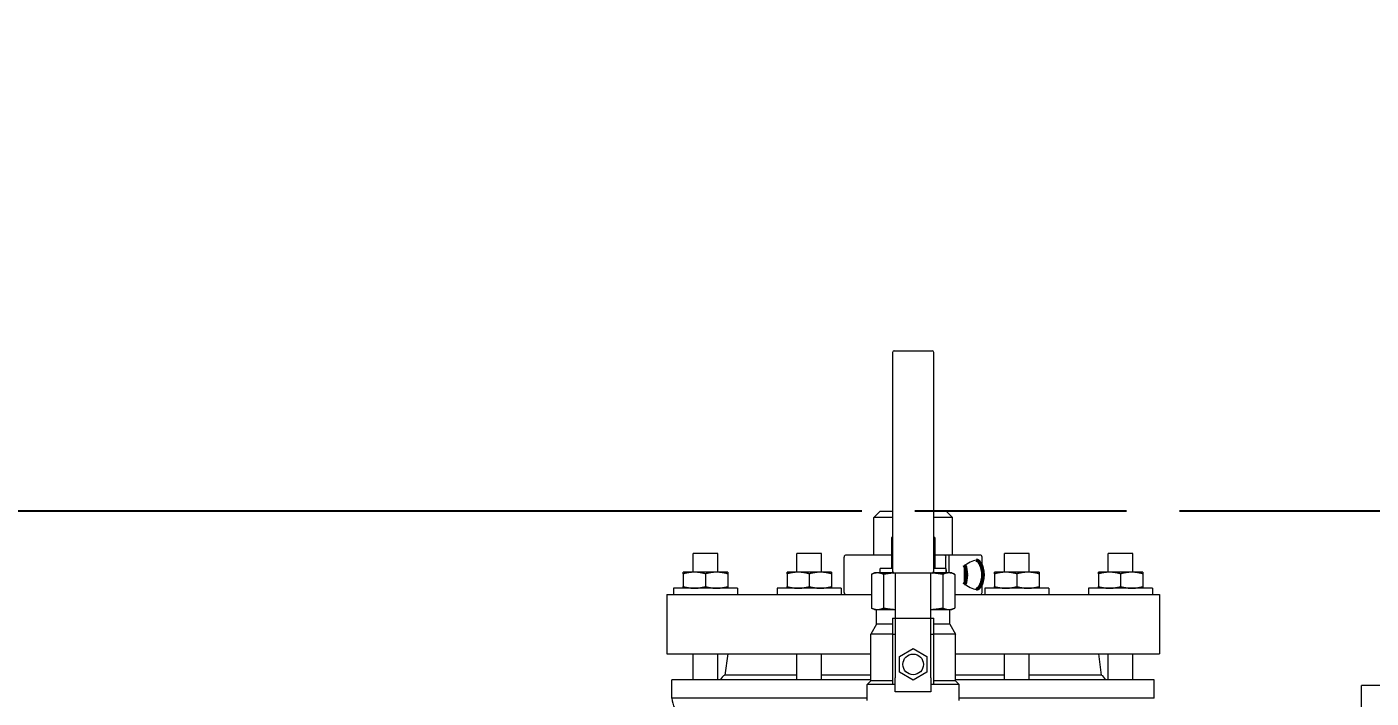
# Model space of a CAD drawing. Header units: inches. Extents: x 17 to 469, y 7 to 301.
# Drawn here: x 80.03 to 97.08, y 143.16 to 151.67 of the extents above; entities that cross this region are included whole.
import ezdxf

# ---------------------------------------------------------------- set-up
doc = ezdxf.new("R2010")
doc.units = ezdxf.units.IN
doc.header["$LTSCALE"] = 14
doc.header["$MEASUREMENT"] = 0
doc.linetypes.add('DASHED_SPACE', pattern=[0.2067, 0.1654, -0.0413])
for name, color, linetype, lineweight in [('Dimension (ANSI)', 7, 'Continuous', 25), ('Sketch Geometry (ANSI)', 7, 'Continuous', 25), ('Symbol (ANSI)', 7, 'Continuous', 25), ('Visible (ANSI)', 7, 'Continuous', 50)]:
    doc.layers.add(name, color=color, linetype=linetype, lineweight=lineweight)
doc.styles.add('MEMCOR Medium', font='arial.ttf')
doc.dimstyles.new('Default (ANSI)', dxfattribs={"dimscale": 14, "dimtxt": 0.15, "dimasz": 0.098425, "dimexe": 0.125, "dimexo": 0.0625, "dimgap": 0.031496, "dimtad": 0, "dimtih": 1, "dimtoh": 1, "dimdec": 4, "dimrnd": 1e-08, "dimzin": 3, "dimdsep": 46, "dimlunit": 5, "dimtxsty": 'MEMCOR Medium', "dimcen": 0.09, "dimdle": 0.393701, "dimclrd": 256, "dimclre": 256, "dimclrt": 256, "dimadec": 0, "dimazin": 1, "dimtfac": 0.8, "dimtofl": 0, "dimtmove": 0, "dimatfit": 3, "dimfxl": 1, "dimfrac": 1, "dimtolj": 1, "dimtzin": 4, "dimlwd": -1, "dimlwe": -1, "dimarcsym": 0})
doc.dimstyles.new('Default (ANSI)$7', dxfattribs={"dimscale": 14, "dimtxt": 0.15, "dimasz": 0.098425, "dimexe": 0.125, "dimexo": 0.0625, "dimgap": 0.031496, "dimtad": 0, "dimtih": 1, "dimtoh": 1, "dimdec": 4, "dimrnd": 1e-08, "dimzin": 3, "dimdsep": 46, "dimlunit": 5, "dimtxsty": 'MEMCOR Medium', "dimcen": 0.09, "dimdle": 0.393701, "dimclrd": 256, "dimclre": 256, "dimclrt": 256, "dimadec": 0, "dimazin": 1, "dimtfac": 0.8, "dimtofl": 0, "dimtmove": 0, "dimatfit": 3, "dimfxl": 1, "dimfrac": 1, "dimtolj": 1, "dimtzin": 4, "dimlwd": -1, "dimlwe": -1, "dimarcsym": 0})

# ---------------------------------------------------------------- blocks, each defined once
blk = doc.blocks.new('*D23')
at = {"layer": 'Defpoints', "color": 0, "transparency": 16777216}
for p in [(90.849, 145.532), (30.419, 42.304), (71.003, 42.304)]:
    blk.add_point(p, dxfattribs=at)
at = {"layer": 'Dimension (ANSI)', "transparency": 16777216}
for p, q in [((89.974, 145.532), (28.669, 145.532)), ((30.419, 144.154), (30.419, 97.848)), ((30.419, 43.682), (30.419, 89.988)), ((70.128, 42.304), (28.669, 42.304))]:
    blk.add_line(p, q, dxfattribs=at)
for points in [[(30.19, 144.154), (30.649, 144.154), (30.419, 145.532)], [(30.19, 43.682), (30.649, 43.682), (30.419, 42.304)]]:
    blk.add_solid(points, dxfattribs=at)
at = {"layer": 'Dimension (ANSI)', "transparency": 16777216, "char_height": 2.1, "attachment_point": 5, "style": 'MEMCOR Medium'}
for s, insert in [('\\A1; 103{\\H0.8x;\\S1#4;} in', (30.419, 96.061)), ('\\A1;[2622.0 mm]', (30.419, 92.131))]:
    blk.add_mtext(s, dxfattribs=dict(at, insert=insert))

msp = doc.modelspace()

# ---------------------------------------------------------------- linework, layer by layer
at = {"layer": 'Sketch Geometry (ANSI)', "linetype": 'DASHED_SPACE', "ltscale": 1.159922}
msp.add_line((114.114353, 145.531895), (33.556361, 145.531895), dxfattribs=at)
at = {"layer": 'Visible (ANSI)', "linetype": 'Continuous', "lineweight": 18}
for p, q in [((91.008924, 147.546667), (91.008924, 147.516864)), ((91.008924, 147.516864), (91.008924, 144.770349)), ((91.029804, 147.567547), (91.508304, 147.567547)), ((91.529184, 147.516864), (91.529184, 147.546667)), ((91.529184, 144.770349), (91.529184, 147.516864)), ((90.849054, 145.531895), (90.769054, 145.451895)), ((91.008924, 145.451895), (90.769054, 145.451895)), ((90.769054, 144.976895), (90.769054, 145.451895)), ((90.849054, 145.531895), (91.008924, 145.531895)), ((91.529184, 145.531895), (91.689054, 145.531895)), ((91.769054, 145.451895), (91.529184, 145.451895)), ((91.689054, 145.531895), (91.769054, 145.451895)), ((91.769054, 144.976895), (91.769054, 145.451895)), ((90.993464, 145.198816), (90.993464, 144.805116)), ((91.008924, 145.198816), (90.993464, 145.198816)), ((91.544645, 145.198816), (91.529184, 145.198816)), ((91.544645, 145.198816), (91.544645, 144.805116)), ((88.791396, 144.996895), (88.478896, 144.996895)), ((88.478896, 144.759895), (88.478896, 144.996895)), ((88.791396, 144.759895), (88.791396, 144.996895)), ((90.107646, 144.996895), (89.795146, 144.996895)), ((89.795146, 144.759895), (89.795146, 144.996895)), ((90.107646, 144.759895), (90.107646, 144.996895)), ((90.394054, 144.501895), (90.394054, 144.951895)), ((90.993464, 144.976895), (90.419054, 144.976895)), ((91.669359, 144.976895), (91.544645, 144.976895)), ((91.714886, 144.976895), (91.669359, 144.976895)), ((91.681813, 144.805116), (91.681813, 144.951895)), ((92.119054, 144.976895), (91.714886, 144.976895)), ((91.727341, 144.751005), (91.727341, 144.951895)), ((92.144054, 144.816544), (92.144054, 144.951895)), ((92.740146, 144.996895), (92.427646, 144.996895)), ((92.427646, 144.759895), (92.427646, 144.996895)), ((92.740146, 144.759895), (92.740146, 144.996895)), ((94.056396, 144.996895), (93.743896, 144.996895)), ((93.743896, 144.759895), (93.743896, 144.996895)), ((94.056396, 144.759895), (94.056396, 144.996895)), ((88.494396, 144.759895), (88.353646, 144.759895)), ((88.353646, 144.739588), (88.353646, 144.577202)), ((88.775896, 144.759895), (88.494396, 144.759895)), ((88.635146, 144.739588), (88.635146, 144.577202)), ((88.916646, 144.759895), (88.775896, 144.759895)), ((88.916646, 144.739588), (88.916646, 144.577202)), ((89.810646, 144.759895), (89.669896, 144.759895)), ((89.669896, 144.739588), (89.669896, 144.577202)), ((90.092146, 144.759895), (89.810646, 144.759895)), ((89.951396, 144.739588), (89.951396, 144.577202)), ((90.232896, 144.759895), (90.092146, 144.759895)), ((90.232896, 144.739588), (90.232896, 144.577202)), ((90.779054, 144.751005), (90.738682, 144.732179)), ((90.816353, 144.751005), (90.779054, 144.751005)), ((91.021942, 144.751005), (90.816353, 144.751005)), ((91.008924, 144.805116), (90.850403, 144.805116)), ((90.852094, 144.751005), (90.850403, 144.805116)), ((91.508304, 144.749469), (91.029804, 144.749469)), ((91.042854, 144.749469), (91.042854, 144.172427)), ((91.495254, 144.172427), (91.495254, 144.749469)), ((91.721755, 144.751005), (91.516166, 144.751005)), ((91.687706, 144.805116), (91.529184, 144.805116)), ((91.686015, 144.751005), (91.687706, 144.805116)), ((91.759054, 144.751005), (91.721755, 144.751005)), ((91.759054, 144.751005), (91.799426, 144.732179)), ((91.922052, 144.605324), (91.922052, 144.848466)), ((92.443146, 144.759895), (92.302396, 144.759895)), ((92.302396, 144.739588), (92.302396, 144.577202)), ((92.724646, 144.759895), (92.443146, 144.759895)), ((92.583896, 144.739588), (92.583896, 144.577202)), ((92.865396, 144.759895), (92.724646, 144.759895)), ((92.865396, 144.739588), (92.865396, 144.577202)), ((93.759396, 144.759895), (93.618646, 144.759895)), ((93.618646, 144.739588), (93.618646, 144.577202)), ((94.040896, 144.759895), (93.759396, 144.759895)), ((93.900146, 144.739588), (93.900146, 144.577202)), ((94.181646, 144.759895), (94.040896, 144.759895)), ((94.181646, 144.739588), (94.181646, 144.577202)), ((90.738682, 144.732179), (90.738682, 144.305831)), ((90.894024, 144.732179), (90.894024, 144.305831)), ((91.644084, 144.732179), (91.644084, 144.305831)), ((91.799426, 144.732179), (91.799426, 144.305831)), ((92.144054, 144.501895), (92.144054, 144.637246)), ((88.144054, 144.476895), (90.738682, 144.476895)), ((88.144054, 144.476895), (88.144054, 143.726895)), ((89.041146, 144.556895), (88.229146, 144.556895)), ((88.229146, 144.556895), (88.229146, 144.476895)), ((89.041146, 144.556895), (89.041146, 144.476895)), ((90.357396, 144.556895), (89.545396, 144.556895)), ((89.545396, 144.556895), (89.545396, 144.476895)), ((90.357396, 144.556895), (90.357396, 144.476895)), ((91.799426, 144.476895), (94.394054, 144.476895)), ((92.989896, 144.556895), (92.177896, 144.556895)), ((92.177896, 144.556895), (92.177896, 144.476895)), ((92.989896, 144.556895), (92.989896, 144.476895)), ((94.306146, 144.556895), (93.494146, 144.556895)), ((93.494146, 144.556895), (93.494146, 144.476895)), ((94.306146, 144.556895), (94.306146, 144.476895)), ((94.394054, 144.476895), (94.394054, 143.726895)), ((90.779054, 144.287005), (90.738682, 144.305831)), ((90.779054, 144.287005), (90.816353, 144.287005)), ((90.803554, 144.101405), (90.803554, 144.287005)), ((90.816353, 144.287005), (91.042854, 144.287005)), ((91.495254, 144.287005), (91.721755, 144.287005)), ((91.721755, 144.287005), (91.759054, 144.287005)), ((91.734554, 144.101405), (91.734554, 144.287005)), ((91.759054, 144.287005), (91.799426, 144.305831)), ((90.803554, 144.101405), (90.73082, 143.975426)), ((91.008924, 144.101405), (90.803554, 144.101405)), ((91.008924, 144.176993), (91.008924, 143.975426)), ((91.008924, 144.176993), (91.042854, 144.176993)), ((91.495254, 144.172427), (91.042854, 144.172427)), ((91.042854, 144.172427), (91.042854, 143.420505)), ((91.495254, 144.176993), (91.529184, 144.176993)), ((91.495254, 143.420505), (91.495254, 144.172427)), ((91.529184, 143.975426), (91.529184, 144.176993)), ((91.734554, 144.101405), (91.529184, 144.101405)), ((91.734554, 144.101405), (91.807289, 143.975426)), ((91.008924, 143.975426), (90.73082, 143.975426)), ((90.73082, 143.381715), (90.73082, 143.975426)), ((91.008924, 143.975426), (91.008924, 143.338075)), ((91.008924, 143.975426), (91.042854, 143.975426)), ((91.495254, 143.975426), (91.529184, 143.975426)), ((91.529184, 143.338075), (91.529184, 143.975426)), ((91.807289, 143.975426), (91.529184, 143.975426)), ((91.807289, 143.381715), (91.807289, 143.975426)), ((88.144054, 143.726895), (90.73082, 143.726895)), ((88.478896, 143.394448), (88.478896, 143.726895)), ((88.791396, 143.394448), (88.791396, 143.726895)), ((88.917748, 143.726895), (88.880695, 143.456276)), ((89.795146, 143.394448), (89.795146, 143.726895)), ((90.107646, 143.394448), (90.107646, 143.726895)), ((91.095054, 143.691464), (91.269054, 143.791923)), ((91.269054, 143.791923), (91.443054, 143.691464)), ((91.807289, 143.726895), (94.394054, 143.726895)), ((92.427646, 143.394448), (92.427646, 143.726895)), ((92.740146, 143.394448), (92.740146, 143.726895)), ((93.617543, 143.726895), (93.654597, 143.456276)), ((93.743896, 143.394448), (93.743896, 143.726895)), ((94.056396, 143.394448), (94.056396, 143.726895)), ((91.095054, 143.490546), (91.095054, 143.691464)), ((91.443054, 143.691464), (91.443054, 143.490546)), ((90.73082, 143.394448), (88.208737, 143.394448)), ((88.208737, 143.163751), (88.208737, 143.394448)), ((89.795146, 143.456276), (88.880695, 143.456276)), ((90.73082, 143.456276), (90.107646, 143.456276)), ((90.73082, 143.381715), (90.687179, 143.338075)), ((91.008924, 143.381715), (90.73082, 143.381715)), ((91.042854, 143.241184), (91.042854, 143.420505)), ((91.269054, 143.390087), (91.095054, 143.490546)), ((91.443054, 143.490546), (91.269054, 143.390087)), ((91.495254, 143.420505), (91.495254, 143.241184)), ((91.807289, 143.381715), (91.529184, 143.381715)), ((92.427646, 143.456276), (91.807289, 143.456276)), ((94.326554, 143.394448), (91.807289, 143.394448)), ((91.807289, 143.381715), (91.850929, 143.338075)), ((93.654597, 143.456276), (92.740146, 143.456276)), ((94.326554, 143.163751), (94.326554, 143.394448)), ((91.008924, 143.338075), (90.687179, 143.338075)), ((90.687179, 143.131852), (90.687179, 143.338075)), ((91.042854, 143.338075), (91.008924, 143.338075)), ((91.495254, 143.241184), (91.042854, 143.241184)), ((91.529184, 143.338075), (91.495254, 143.338075)), ((91.850929, 143.338075), (91.529184, 143.338075)), ((91.850929, 143.131852), (91.850929, 143.338075)), ((105.859054, 143.324395), (96.956554, 143.324395)), ((96.956554, 138.714395), (96.956554, 143.324395)), ((90.687179, 143.163751), (88.208737, 143.163751)), ((94.326554, 143.163751), (91.850929, 143.163751))]:
    msp.add_line(p, q, dxfattribs=at)
at = {"layer": 'Visible (ANSI)'}
for p, q in [((92.118523, 144.872214), (92.11271, 144.880401)), ((92.118523, 144.581576), (92.11271, 144.573389))]:
    msp.add_line(p, q, dxfattribs=at)
at = {"layer": 'Visible (ANSI)', "linetype": 'Continuous', "lineweight": 18}
msp.add_circle((91.269054, 143.591005), 0.1305, dxfattribs=at)
for centre, radius, start, end in [((91.029804, 147.546667), 0.02088, 90, 180), ((91.508304, 147.546667), 0.02088, 0, 90), ((90.419054, 144.951895), 0.025, 90, 180), ((92.119054, 144.951895), 0.025, 0, 90), ((91.029804, 144.770349), 0.02088, 180, 270), ((91.508304, 144.770349), 0.02088, 270, 0), ((90.419054, 144.501895), 0.025, 180, 270), ((92.119054, 144.501895), 0.025, 270, 0), ((88.947406, 143.336044), 0.1375, 119.0239117, 154.8645187), ((93.587886, 143.336044), 0.1375, 25.1354813, 60.9760883), ((88.49725, 143.178948), 0.288913, 183.0153263, 209.3417204)]:
    msp.add_arc(centre, radius, start, end, dxfattribs=at)
at = {"layer": 'Visible (ANSI)'}
for centre, major_axis, start_param, end_param in [((92.059096, 144.726895), (0, -0.1875), 0.101388761, 3.040203892), ((91.850968, 144.726895), (0, 0.1875), 4.006939327, 5.417838634), ((92.067768, 144.726895), (0, -0.1775), 0.611655139, 2.529937515)]:
    msp.add_ellipse(centre, major_axis=major_axis, ratio=0.497964851, start_param=start_param, end_param=end_param, dxfattribs=at)
at = {"layer": 'Visible (ANSI)', "linetype": 'Continuous', "lineweight": 18}
for start_param, end_param in [(2.246906664, 2.269888791), (1.764894672, 2.118890383)]:
    msp.add_ellipse((91.634169, 144.726895), major_axis=(0, -0.125), ratio=0.497964851, start_param=start_param, end_param=end_param, dxfattribs=at)
for points, knots in [([(91.669359, 144.976895), (91.670896, 144.976895), (91.672705, 144.976173), (91.675546, 144.97381), (91.677079, 144.971753), (91.679253, 144.96739), (91.680278, 144.964311), (91.681454, 144.958611), (91.681813, 144.95498), (91.681813, 144.951895)], [0.28219129732, 0.28219129732, 0.28219129732, 0.28219129732, 0.30571622521, 0.30571622521, 0.32923522445, 0.32923522445, 0.35274747466, 0.35274747466, 0.37625431476, 0.37625431476, 0.37625431476, 0.37625431476]), ([(91.727341, 144.951895), (91.727341, 144.95498), (91.726982, 144.958611), (91.725805, 144.964311), (91.724781, 144.96739), (91.722607, 144.971753), (91.721074, 144.97381), (91.718233, 144.976173), (91.716424, 144.976895), (91.714886, 144.976895)], [-0.37625431476, -0.37625431476, -0.37625431476, -0.37625431476, -0.35274747466, -0.35274747466, -0.32923522445, -0.32923522445, -0.30571622521, -0.30571622521, -0.28219129732, -0.28219129732, -0.28219129732, -0.28219129732]), ([(92.135131, 144.841783), (92.134664, 144.845143), (92.134165, 144.848346), (92.129681, 144.873962), (92.123423, 144.890467), (92.105398, 144.910637), (92.093563, 144.914395), (92.062238, 144.914395), (92.039738, 144.907079), (91.987534, 144.884113), (91.957833, 144.868339), (91.924185, 144.849653), (91.92312, 144.849061), (91.922052, 144.848466)], [-2.070983868, -2.070983868, -2.070983868, -2.070983868, -2.03601282, -2.03601282, -1.775303329, -1.775303329, -1.514593839, -1.514593839, -1.135945379, -1.135945379, -0.75729692, -0.75729692, -0.744951599, -0.744951599, -0.744951599, -0.744951599]), ([(91.922052, 144.605324), (91.92312, 144.604729), (91.924185, 144.604137), (91.957833, 144.585451), (91.987534, 144.569677), (92.039738, 144.546711), (92.062238, 144.539395), (92.093563, 144.539395), (92.105398, 144.543153), (92.123423, 144.563323), (92.129681, 144.579828), (92.134165, 144.605444), (92.134664, 144.608647), (92.135131, 144.612007)], [-4.022087963, -4.022087963, -4.022087963, -4.022087963, -4.009742642, -4.009742642, -3.631094182, -3.631094182, -3.252445723, -3.252445723, -2.991736232, -2.991736232, -2.731026742, -2.731026742, -2.696055694, -2.696055694, -2.696055694, -2.696055694])]:
    msp.add_open_spline(points, degree=3, knots=knots, dxfattribs=at)
for points, weights in [([(88.353646, 144.739588), (88.353646, 144.759895), (88.353646, 144.759895)], [1, 1.0379548493, 1]), ([(88.494396, 144.759895), (88.429074, 144.759895), (88.353646, 144.739588)], [1, 1.0379548493, 1]), ([(88.635146, 144.739588), (88.559718, 144.759895), (88.494396, 144.759895)], [1, 1.0379548493, 1]), ([(88.775896, 144.759895), (88.710574, 144.759895), (88.635146, 144.739588)], [1, 1.0379548493, 1]), ([(88.916646, 144.739588), (88.841218, 144.759895), (88.775896, 144.759895)], [1, 1.0379548493, 1]), ([(88.916646, 144.759895), (88.916646, 144.759895), (88.916646, 144.739588)], [1, 1.0379548493, 1]), ([(89.669896, 144.739588), (89.669896, 144.759895), (89.669896, 144.759895)], [1, 1.0379548493, 1]), ([(89.810646, 144.759895), (89.745324, 144.759895), (89.669896, 144.739588)], [1, 1.0379548493, 1]), ([(89.951396, 144.739588), (89.875968, 144.759895), (89.810646, 144.759895)], [1, 1.0379548493, 1]), ([(90.092146, 144.759895), (90.026824, 144.759895), (89.951396, 144.739588)], [1, 1.0379548493, 1]), ([(90.232896, 144.739588), (90.157468, 144.759895), (90.092146, 144.759895)], [1, 1.0379548493, 1]), ([(90.232896, 144.759895), (90.232896, 144.759895), (90.232896, 144.739588)], [1, 1.0379548493, 1]), ([(90.816353, 144.751005), (90.779054, 144.751005), (90.738682, 144.732179)], [1, 1.0562990584, 1.07162109099]), ([(90.894024, 144.732179), (90.853652, 144.751005), (90.816353, 144.751005)], [1.07162109099, 1.0562990584, 1]), ([(91.029133, 144.749479), (90.964027, 144.7457), (90.894024, 144.732179)], [1.02821409886, 1.06057201315, 1.07162109099]), ([(91.644084, 144.732179), (91.574081, 144.7457), (91.508976, 144.749479)], [1.07162109099, 1.06057201315, 1.02821409886]), ([(91.721755, 144.751005), (91.684456, 144.751005), (91.644084, 144.732179)], [1, 1.0562990584, 1.07162109099]), ([(91.799426, 144.732179), (91.759054, 144.751005), (91.721755, 144.751005)], [1.07162109099, 1.0562990584, 1]), ([(92.302396, 144.739588), (92.302396, 144.759895), (92.302396, 144.759895)], [1, 1.0379548493, 1]), ([(92.443146, 144.759895), (92.377824, 144.759895), (92.302396, 144.739588)], [1, 1.0379548493, 1]), ([(92.583896, 144.739588), (92.508468, 144.759895), (92.443146, 144.759895)], [1, 1.0379548493, 1]), ([(92.724646, 144.759895), (92.659324, 144.759895), (92.583896, 144.739588)], [1, 1.0379548493, 1]), ([(92.865396, 144.739588), (92.789968, 144.759895), (92.724646, 144.759895)], [1, 1.0379548493, 1]), ([(92.865396, 144.759895), (92.865396, 144.759895), (92.865396, 144.739588)], [1, 1.0379548493, 1]), ([(93.618646, 144.739588), (93.618646, 144.759895), (93.618646, 144.759895)], [1, 1.0379548493, 1]), ([(93.759396, 144.759895), (93.694074, 144.759895), (93.618646, 144.739588)], [1, 1.0379548493, 1]), ([(93.900146, 144.739588), (93.824718, 144.759895), (93.759396, 144.759895)], [1, 1.0379548493, 1]), ([(94.040896, 144.759895), (93.975574, 144.759895), (93.900146, 144.739588)], [1, 1.0379548493, 1]), ([(94.181646, 144.739588), (94.106218, 144.759895), (94.040896, 144.759895)], [1, 1.0379548493, 1]), ([(94.181646, 144.759895), (94.181646, 144.759895), (94.181646, 144.739588)], [1, 1.0379548493, 1]), ([(88.353646, 144.577202), (88.429074, 144.556895), (88.494396, 144.556895)], [1, 1.0379548493, 1]), ([(88.353646, 144.556895), (88.353646, 144.556895), (88.353646, 144.577202)], [1, 1.0379548493, 1]), ([(88.494396, 144.556895), (88.559718, 144.556895), (88.635146, 144.577202)], [1, 1.0379548493, 1]), ([(88.635146, 144.577202), (88.710574, 144.556895), (88.775896, 144.556895)], [1, 1.0379548493, 1]), ([(88.775896, 144.556895), (88.841218, 144.556895), (88.916646, 144.577202)], [1, 1.0379548493, 1]), ([(88.916646, 144.577202), (88.916646, 144.556895), (88.916646, 144.556895)], [1, 1.0379548493, 1]), ([(89.669896, 144.577202), (89.745324, 144.556895), (89.810646, 144.556895)], [1, 1.0379548493, 1]), ([(89.669896, 144.556895), (89.669896, 144.556895), (89.669896, 144.577202)], [1, 1.0379548493, 1]), ([(89.810646, 144.556895), (89.875968, 144.556895), (89.951396, 144.577202)], [1, 1.0379548493, 1]), ([(89.951396, 144.577202), (90.026824, 144.556895), (90.092146, 144.556895)], [1, 1.0379548493, 1]), ([(90.092146, 144.556895), (90.157468, 144.556895), (90.232896, 144.577202)], [1, 1.0379548493, 1]), ([(90.232896, 144.577202), (90.232896, 144.556895), (90.232896, 144.556895)], [1, 1.0379548493, 1]), ([(92.302396, 144.577202), (92.377824, 144.556895), (92.443146, 144.556895)], [1, 1.0379548493, 1]), ([(92.302396, 144.556895), (92.302396, 144.556895), (92.302396, 144.577202)], [1, 1.0379548493, 1]), ([(92.443146, 144.556895), (92.508468, 144.556895), (92.583896, 144.577202)], [1, 1.0379548493, 1]), ([(92.583896, 144.577202), (92.659324, 144.556895), (92.724646, 144.556895)], [1, 1.0379548493, 1]), ([(92.724646, 144.556895), (92.789968, 144.556895), (92.865396, 144.577202)], [1, 1.0379548493, 1]), ([(92.865396, 144.577202), (92.865396, 144.556895), (92.865396, 144.556895)], [1, 1.0379548493, 1]), ([(93.618646, 144.556895), (93.618646, 144.556895), (93.618646, 144.577202)], [1, 1.0379548493, 1]), ([(93.618646, 144.577202), (93.694074, 144.556895), (93.759396, 144.556895)], [1, 1.0379548493, 1]), ([(93.759396, 144.556895), (93.824718, 144.556895), (93.900146, 144.577202)], [1, 1.0379548493, 1]), ([(93.900146, 144.577202), (93.975574, 144.556895), (94.040896, 144.556895)], [1, 1.0379548493, 1]), ([(94.040896, 144.556895), (94.106218, 144.556895), (94.181646, 144.577202)], [1, 1.0379548493, 1]), ([(94.181646, 144.577202), (94.181646, 144.556895), (94.181646, 144.556895)], [1, 1.0379548493, 1]), ([(90.738682, 144.305831), (90.779054, 144.287005), (90.816353, 144.287005)], [1.07162109099, 1.0562990584, 1]), ([(90.816353, 144.287005), (90.853652, 144.287005), (90.894024, 144.305831)], [1, 1.0562990584, 1.07162109099]), ([(90.894024, 144.305831), (90.971249, 144.290915), (91.042854, 144.287838)], [1.07162109099, 1.05944514846, 1.02139227006]), ([(91.495254, 144.287838), (91.56686, 144.290915), (91.644084, 144.305831)], [1.02139227006, 1.05944514846, 1.07162109099]), ([(91.644084, 144.305831), (91.684456, 144.287005), (91.721755, 144.287005)], [1.07162109099, 1.0562990584, 1]), ([(91.721755, 144.287005), (91.759054, 144.287005), (91.799426, 144.305831)], [1, 1.0562990584, 1.07162109099])]:
    msp.add_rational_spline(points, weights, degree=2, dxfattribs=at)
at = {"layer": 'Visible (ANSI)'}
msp.add_rational_spline([(91.686033, 144.751571), (91.686082, 144.751288), (91.686131, 144.751005)], [0.967217690481, 0.967422622767, 0.967635512203], degree=2, dxfattribs=at)

# ---------------------------------------------------------------- dimensions: what is measured, and where the dimension line sits
at = {"layer": 'Dimension (ANSI)'}
dim = msp.add_linear_dim(base=(30.419448, 42.303895), p1=(90.849054, 145.531895), p2=(71.003167, 42.303895), angle=90, text=' <> in\\X[2622.0 mm]', dimstyle='Default (ANSI)', override={"dimgap": 0.031496, "dimdec": 4, "dimpost": '', "dimtol": 0, "dimlim": 0, "dimtp": 0, "dimtm": 0, "dimtdec": 2, "dimatfit": 1}, dxfattribs=at)
dim.commit()
dim.dimension.update_dxf_attribs({"geometry": '*D23', "text_midpoint": (30.419448, 93.917895), "dimtype": 160})

# ---------------------------------------------------------------- leaders
at = {"layer": 'Symbol (ANSI)', "annotation_type": 0, "has_hookline": 1, "hookline_direction": 1, "text_width": 65.476742}
msp.add_leader([(102.382014, 147.915378), (91.236505, 172.695832), (89.858552, 172.695832)], dimstyle='Default (ANSI)$7', override={"dimasz": 0.098425, "dimtad": 0, "dimldrblk": 'Dot'}, dxfattribs=at)

doc.saveas('drawing.dxf')
